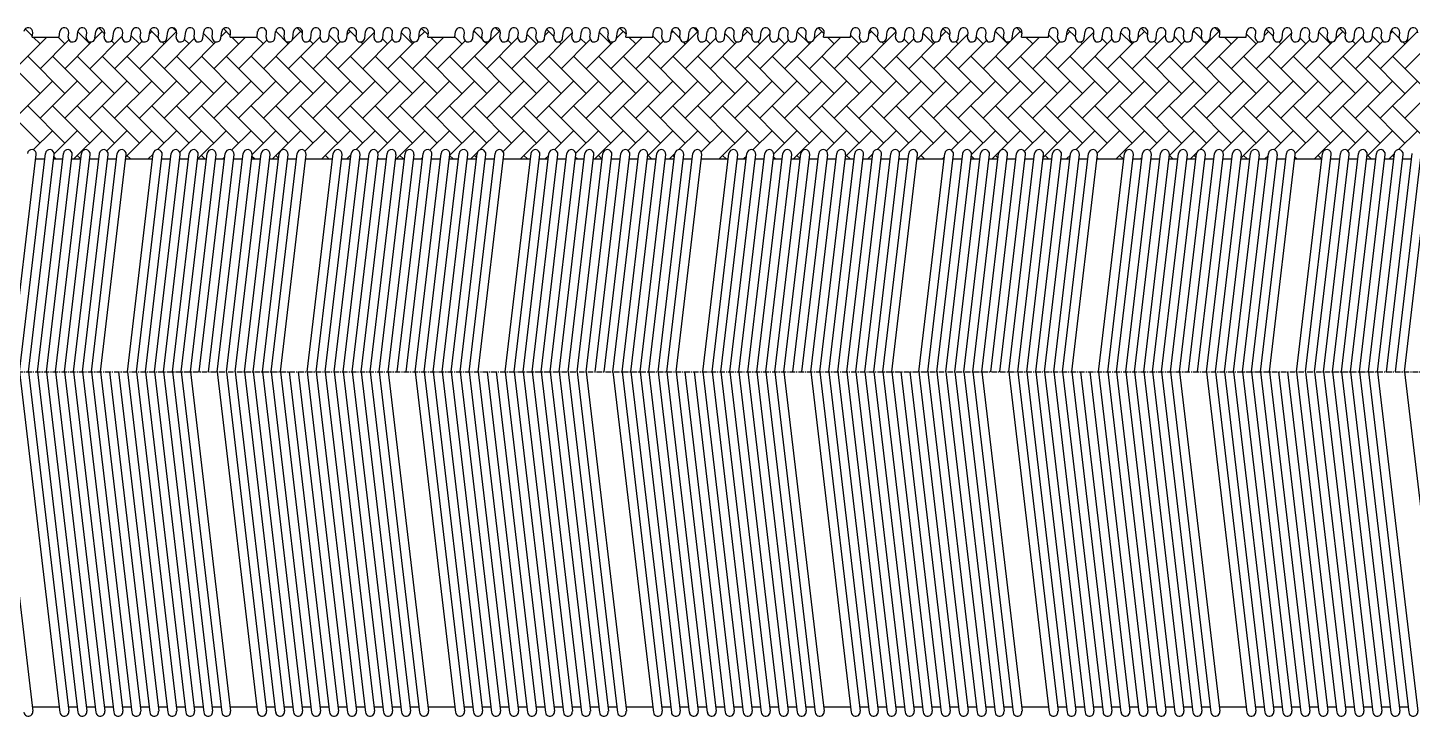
# Model space of a CAD drawing. Extents: x 3 to 1169, y 0 to 271.
# Drawn here: x 303.2 to 618.9, y 114 to 271 of the extents above; entities that cross this region are included whole.
import ezdxf

# ---------------------------------------------------------------- set-up
doc = ezdxf.new("R2010")
doc.units = 0
doc.linetypes.add('CENTER', pattern=[2, 1.25, -0.25, 0.25, -0.25])
doc.layers.get('0').update_dxf_attribs({"linetype": 'CONTINUOUS'})
doc.layers.add('CENTER', color=1, linetype='CENTER')

# ---------------------------------------------------------------- blocks, each defined once
blk = doc.blocks.new('*X8')
at = {"color": 0, "linetype": 'CONTINUOUS'}
for p, q in [((307.6, 268.86), (300.4, 261.65)), ((304.29, 269.07), (302.66, 270.71)), ((306.06, 267.31), (304.51, 268.86)), ((311.71, 267.31), (310.17, 268.86)), ((317.37, 267.31), (314.64, 270.04)), ((324.79, 269.08), (317.37, 261.65)), ((320.2, 270.14), (318.55, 268.49)), ((320.75, 269.58), (319.41, 270.93)), ((328.68, 267.31), (326.84, 269.16)), ((337.17, 270.14), (328.68, 261.65)), ((331.51, 270.14), (330.99, 269.62)), ((332.96, 268.69), (331.18, 270.48)), ((341.19, 268.5), (334.34, 261.65)), ((337.18, 270.13), (336.33, 270.98)), ((340, 267.31), (338.99, 268.32)), ((345.65, 267.31), (343.3, 269.67)), ((352.86, 268.86), (345.65, 261.65)), ((348.48, 270.14), (347.32, 268.97)), ((349.41, 269.21), (347.84, 270.78)), ((351.31, 267.31), (349.77, 268.86)), ((356.97, 267.31), (355.42, 268.86)), ((359.8, 270.14), (359.75, 270.09)), ((362.62, 267.31), (359.76, 270.17)), ((369.87, 268.9), (362.62, 261.65)), ((365.45, 270.14), (363.55, 268.23)), ((365.87, 269.72), (364.63, 270.97)), ((373.94, 267.31), (371.96, 269.29)), ((382.29, 270.01), (373.94, 261.65)), ((376.77, 270.14), (376.07, 269.45)), ((378.07, 268.84), (376.34, 270.57)), ((386.32, 268.38), (379.6, 261.65)), ((382.22, 270.34), (381.64, 270.92)), ((385.25, 267.31), (384.13, 268.43)), ((390.91, 267.31), (388.42, 269.81)), ((398.11, 268.86), (390.91, 261.65)), ((393.74, 270.14), (392.4, 268.8)), ((394.53, 269.35), (393.03, 270.84)), ((396.57, 267.31), (395.02, 268.86)), ((402.22, 267.31), (400.61, 268.92)), ((410.71, 270.14), (402.22, 261.65)), ((405.05, 270.14), (404.83, 269.92)), ((406.83, 268.36), (404.9, 270.3)), ((414.96, 268.74), (407.88, 261.65)), ((410.99, 269.86), (409.86, 270.99)), ((419.19, 267.31), (417.07, 269.43)), ((427.38, 269.85), (419.19, 261.65)), ((422.02, 270.14), (421.15, 269.27)), ((423.18, 268.98), (421.51, 270.66)), ((430.51, 267.31), (429.27, 268.55)), ((436.16, 267.31), (433.53, 269.94)), ((443.37, 268.86), (436.16, 261.65)), ((438.99, 270.14), (437.48, 268.62)), ((439.64, 269.49), (438.23, 270.9)), ((441.82, 267.31), (440.28, 268.86)), ((447.48, 267.31), (445.73, 269.06)), ((455.96, 270.14), (447.48, 261.65)), ((450.31, 270.14), (449.91, 269.74)), ((451.87, 268.57), (450.04, 270.41)), ((460.07, 268.59), (453.13, 261.65)), ((456.09, 270.01), (455.11, 270.99)), ((464.45, 267.31), (462.19, 269.57)), ((472.46, 269.67), (464.45, 261.65)), ((467.28, 270.14), (466.23, 269.09)), ((468.3, 269.12), (466.68, 270.73)), ((475.76, 267.31), (474.38, 268.69)), ((481.42, 267.31), (478.65, 270.08)), ((488.62, 268.86), (481.42, 261.65)), ((484.25, 270.14), (482.53, 268.43)), ((484.76, 269.63), (483.44, 270.94)), ((487.08, 267.31), (485.53, 268.86)), ((492.73, 267.31), (490.84, 269.2)), ((501.18, 270.11), (492.73, 261.65)), ((495.56, 270.14), (494.99, 269.57)), ((496.96, 268.74), (495.19, 270.51)), ((505.2, 268.46), (498.39, 261.65)), ((501.17, 270.19), (500.39, 270.97)), ((504.05, 267.31), (503.01, 268.35)), ((509.7, 267.31), (507.3, 269.71)), ((517.54, 269.49), (509.7, 261.65)), ((512.53, 270.14), (511.31, 268.92)), ((513.41, 269.26), (511.87, 270.8)), ((521.02, 267.31), (519.5, 268.83)), ((523.85, 270.14), (523.74, 270.04)), ((525.89, 268.09), (523.77, 270.21)), ((533.87, 268.86), (526.67, 261.65)), ((529.5, 270.14), (527.42, 268.05)), ((529.88, 269.77), (528.67, 270.97)), ((532.33, 267.31), (530.79, 268.86)), ((537.99, 267.31), (535.96, 269.34)), ((546.29, 269.96), (537.99, 261.65)), ((540.82, 270.14), (540.07, 269.39)), ((542.07, 268.88), (540.36, 270.6)), ((550.34, 268.35), (543.64, 261.65)), ((546.18, 270.43), (545.73, 270.89)), ((549.3, 267.31), (548.15, 268.47)), ((554.96, 267.31), (552.42, 269.85)), ((562.62, 269.32), (554.96, 261.65)), ((557.79, 270.14), (556.39, 268.74)), ((558.53, 269.39), (557.06, 270.86)), ((566.27, 267.31), (564.62, 268.97)), ((574.76, 270.14), (566.27, 261.65)), ((569.1, 270.14), (568.82, 269.86)), ((570.81, 268.43), (568.91, 270.33)), ((579.13, 268.86), (571.93, 261.65)), ((574.99, 269.91), (573.9, 270.99)), ((577.59, 267.31), (576.04, 268.86)), ((583.24, 267.31), (581.08, 269.48)), ((591.38, 269.79), (583.24, 261.65)), ((586.07, 270.14), (585.15, 269.21)), ((587.19, 269.02), (585.53, 270.68)), ((594.56, 267.31), (593.27, 268.6)), ((600.21, 267.31), (597.54, 269.99)), ((607.7, 269.14), (600.21, 261.65)), ((603.04, 270.14), (601.47, 268.57)), ((603.65, 269.53), (602.27, 270.91)), ((611.53, 267.31), (609.73, 269.11)), ((620.01, 270.14), (611.53, 261.65)), ((614.35, 270.14), (613.9, 269.69)), ((615.87, 268.63), (614.06, 270.44)), ((624.38, 268.86), (617.18, 261.65)), ((312.61, 268.21), (306.06, 261.65)), ((317.81, 267.76), (311.71, 261.65)), ((323.03, 267.31), (322.35, 267.99)), ((329.29, 267.91), (323.03, 261.65)), ((334.34, 267.31), (333.92, 267.73)), ((346.09, 267.74), (340, 261.65)), ((357.77, 268.12), (351.31, 261.65)), ((363.17, 267.86), (356.97, 261.65)), ((368.28, 267.31), (367.53, 268.07)), ((374.48, 267.85), (368.28, 261.65)), ((379.6, 267.31), (379.18, 267.73)), ((391.32, 267.73), (385.25, 261.65)), ((402.95, 268.03), (396.57, 261.65)), ((407.88, 267.31), (407.39, 267.8)), ((413.54, 267.31), (412.7, 268.15)), ((419.68, 267.8), (413.54, 261.65)), ((424.85, 267.31), (424.41, 267.75)), ((431.47, 268.28), (424.85, 261.65)), ((436.59, 267.73), (430.51, 261.65)), ((448.13, 267.96), (441.82, 261.65)), ((453.13, 267.31), (452.71, 267.74)), ((458.79, 267.31), (457.86, 268.25)), ((464.9, 267.76), (458.79, 261.65)), ((470.11, 267.31), (469.63, 267.79)), ((476.63, 268.18), (470.11, 261.65)), ((481.88, 267.78), (475.76, 261.65)), ((493.31, 267.89), (487.08, 261.65)), ((498.39, 267.31), (497.97, 267.73)), ((510.13, 267.74), (504.05, 261.65)), ((515.36, 267.31), (514.83, 267.84)), ((521.79, 268.09), (515.36, 261.65)), ((527.35, 267.99), (521.02, 261.65)), ((526.67, 267.31), (526.03, 267.96)), ((538.51, 267.84), (532.33, 261.65)), ((543.64, 267.31), (543.22, 267.74)), ((555.37, 267.73), (549.3, 261.65)), ((560.61, 267.31), (560.03, 267.9)), ((566.97, 268.01), (560.61, 261.65)), ((571.93, 267.31), (571.47, 267.77)), ((583.72, 267.79), (577.59, 261.65)), ((588.9, 267.31), (588.45, 267.76)), ((595.49, 268.24), (588.9, 261.65)), ((600.64, 267.74), (594.56, 261.65)), ((605.87, 267.31), (605.22, 267.96)), ((612.15, 267.94), (605.87, 261.65)), ((617.18, 267.31), (616.76, 267.73)), ((306.06, 256), (297.57, 264.48)), ((311.71, 256), (303.23, 264.48)), ((317.37, 256), (308.88, 264.48)), ((323.03, 256), (314.54, 264.48)), ((328.68, 256), (320.2, 264.48)), ((334.34, 256), (325.86, 264.48)), ((340, 256), (331.51, 264.48)), ((345.65, 256), (337.17, 264.48)), ((351.31, 256), (342.83, 264.48)), ((356.97, 256), (348.48, 264.48)), ((362.62, 256), (354.14, 264.48)), ((368.28, 256), (359.8, 264.48)), ((373.94, 256), (365.45, 264.48)), ((379.6, 256), (371.11, 264.48)), ((385.25, 256), (376.77, 264.48)), ((390.91, 256), (382.42, 264.48)), ((396.57, 256), (388.08, 264.48)), ((402.22, 256), (393.74, 264.48)), ((407.88, 256), (399.39, 264.48)), ((413.54, 256), (405.05, 264.48)), ((419.19, 256), (410.71, 264.48)), ((424.85, 256), (416.36, 264.48)), ((430.51, 256), (422.02, 264.48)), ((436.16, 256), (427.68, 264.48)), ((441.82, 256), (433.34, 264.48)), ((447.48, 256), (438.99, 264.48)), ((453.13, 256), (444.65, 264.48)), ((458.79, 256), (450.31, 264.48)), ((464.45, 256), (455.96, 264.48)), ((470.11, 256), (461.62, 264.48)), ((475.76, 256), (467.28, 264.48)), ((481.42, 256), (472.93, 264.48)), ((487.08, 256), (478.59, 264.48)), ((492.73, 256), (484.25, 264.48)), ((498.39, 256), (489.9, 264.48)), ((504.05, 256), (495.56, 264.48)), ((509.7, 256), (501.22, 264.48)), ((515.36, 256), (506.87, 264.48)), ((521.02, 256), (512.53, 264.48)), ((526.67, 256), (518.19, 264.48)), ((532.33, 256), (523.85, 264.48)), ((537.99, 256), (529.5, 264.48)), ((543.64, 256), (535.16, 264.48)), ((549.3, 256), (540.82, 264.48)), ((554.96, 256), (546.47, 264.48)), ((560.61, 256), (552.13, 264.48)), ((566.27, 256), (557.79, 264.48)), ((571.93, 256), (563.44, 264.48)), ((577.59, 256), (569.1, 264.48)), ((583.24, 256), (574.76, 264.48)), ((588.9, 256), (580.41, 264.48)), ((594.56, 256), (586.07, 264.48)), ((600.21, 256), (591.73, 264.48)), ((605.87, 256), (597.38, 264.48)), ((611.53, 256), (603.04, 264.48)), ((617.18, 256), (608.7, 264.48)), ((622.84, 256), (614.35, 264.48)), ((308.88, 258.83), (300.4, 250.34)), ((314.54, 258.83), (306.06, 250.34)), ((320.2, 258.83), (311.71, 250.34)), ((325.86, 258.83), (317.37, 250.34)), ((331.51, 258.83), (323.03, 250.34)), ((337.17, 258.83), (328.68, 250.34)), ((342.83, 258.83), (334.34, 250.34)), ((348.48, 258.83), (340, 250.34)), ((354.14, 258.83), (345.65, 250.34)), ((359.8, 258.83), (351.31, 250.34)), ((365.45, 258.83), (356.97, 250.34)), ((371.11, 258.83), (362.62, 250.34)), ((376.77, 258.83), (368.28, 250.34)), ((382.42, 258.83), (373.94, 250.34)), ((388.08, 258.83), (379.6, 250.34)), ((393.74, 258.83), (385.25, 250.34)), ((399.39, 258.83), (390.91, 250.34)), ((405.05, 258.83), (396.57, 250.34)), ((410.71, 258.83), (402.22, 250.34)), ((416.36, 258.83), (407.88, 250.34)), ((422.02, 258.83), (413.54, 250.34)), ((427.68, 258.83), (419.19, 250.34)), ((433.34, 258.83), (424.85, 250.34)), ((438.99, 258.83), (430.51, 250.34)), ((444.65, 258.83), (436.16, 250.34)), ((450.31, 258.83), (441.82, 250.34)), ((455.96, 258.83), (447.48, 250.34)), ((461.62, 258.83), (453.13, 250.34)), ((467.28, 258.83), (458.79, 250.34)), ((472.93, 258.83), (464.45, 250.34)), ((478.59, 258.83), (470.11, 250.34)), ((484.25, 258.83), (475.76, 250.34)), ((489.9, 258.83), (481.42, 250.34)), ((495.56, 258.83), (487.08, 250.34)), ((501.22, 258.83), (492.73, 250.34)), ((506.87, 258.83), (498.39, 250.34)), ((512.53, 258.83), (504.05, 250.34)), ((518.19, 258.83), (509.7, 250.34)), ((523.85, 258.83), (515.36, 250.34)), ((529.5, 258.83), (521.02, 250.34)), ((535.16, 258.83), (526.67, 250.34)), ((540.82, 258.83), (532.33, 250.34)), ((546.47, 258.83), (537.99, 250.34)), ((552.13, 258.83), (543.64, 250.34)), ((557.79, 258.83), (549.3, 250.34)), ((563.44, 258.83), (554.96, 250.34)), ((569.1, 258.83), (560.61, 250.34)), ((574.76, 258.83), (566.27, 250.34)), ((580.41, 258.83), (571.93, 250.34)), ((586.07, 258.83), (577.59, 250.34)), ((591.73, 258.83), (583.24, 250.34)), ((597.38, 258.83), (588.9, 250.34)), ((603.04, 258.83), (594.56, 250.34)), ((608.7, 258.83), (600.21, 250.34)), ((614.35, 258.83), (605.87, 250.34)), ((620.01, 258.83), (611.53, 250.34)), ((625.67, 258.83), (617.18, 250.34)), ((306.06, 244.68), (297.57, 253.17)), ((311.71, 244.68), (303.23, 253.17)), ((317.37, 244.68), (308.88, 253.17)), ((323.03, 244.68), (314.54, 253.17)), ((328.68, 244.68), (320.2, 253.17)), ((334.34, 244.68), (325.86, 253.17)), ((340, 244.68), (331.51, 253.17)), ((345.65, 244.68), (337.17, 253.17)), ((351.31, 244.68), (342.83, 253.17)), ((356.97, 244.68), (348.48, 253.17)), ((362.62, 244.68), (354.14, 253.17)), ((368.28, 244.68), (359.8, 253.17)), ((373.94, 244.68), (365.45, 253.17)), ((379.6, 244.68), (371.11, 253.17)), ((385.25, 244.68), (376.77, 253.17)), ((390.91, 244.68), (382.42, 253.17)), ((396.57, 244.68), (388.08, 253.17)), ((402.22, 244.68), (393.74, 253.17)), ((407.88, 244.68), (399.39, 253.17)), ((413.54, 244.68), (405.05, 253.17)), ((419.19, 244.68), (410.71, 253.17)), ((424.85, 244.68), (416.36, 253.17)), ((430.51, 244.68), (422.02, 253.17)), ((436.16, 244.68), (427.68, 253.17)), ((441.82, 244.68), (433.34, 253.17)), ((447.48, 244.68), (438.99, 253.17)), ((453.13, 244.68), (444.65, 253.17)), ((458.79, 244.68), (450.31, 253.17)), ((464.45, 244.68), (455.96, 253.17)), ((470.11, 244.68), (461.62, 253.17)), ((475.76, 244.68), (467.28, 253.17)), ((481.42, 244.68), (472.93, 253.17)), ((487.08, 244.68), (478.59, 253.17)), ((492.73, 244.68), (484.25, 253.17)), ((498.39, 244.68), (489.9, 253.17)), ((504.05, 244.68), (495.56, 253.17)), ((509.7, 244.68), (501.22, 253.17)), ((515.36, 244.68), (506.87, 253.17)), ((521.02, 244.68), (512.53, 253.17)), ((526.67, 244.68), (518.19, 253.17)), ((532.33, 244.68), (523.85, 253.17)), ((537.99, 244.68), (529.5, 253.17)), ((543.64, 244.68), (535.16, 253.17)), ((549.3, 244.68), (540.82, 253.17)), ((554.96, 244.68), (546.47, 253.17)), ((560.61, 244.68), (552.13, 253.17)), ((566.27, 244.68), (557.79, 253.17)), ((571.93, 244.68), (563.44, 253.17)), ((577.59, 244.68), (569.1, 253.17)), ((583.24, 244.68), (574.76, 253.17)), ((588.9, 244.68), (580.41, 253.17)), ((594.56, 244.68), (586.07, 253.17)), ((600.21, 244.68), (591.73, 253.17)), ((605.87, 244.68), (597.38, 253.17)), ((611.53, 244.68), (603.04, 253.17)), ((617.18, 244.68), (608.7, 253.17)), ((622.84, 244.68), (614.35, 253.17)), ((308.88, 247.51), (304.51, 243.14)), ((314.54, 247.51), (309.29, 242.26)), ((320.2, 247.51), (313.74, 241.06)), ((325.86, 247.51), (321.27, 242.92)), ((331.51, 247.51), (325.64, 241.64)), ((337.17, 247.51), (332.85, 243.19)), ((342.83, 247.51), (337.91, 242.59)), ((348.48, 247.51), (342.03, 241.06)), ((354.14, 247.51), (349.72, 243.09)), ((359.8, 247.51), (354.4, 242.11)), ((365.45, 247.51), (359, 241.06)), ((371.11, 247.51), (366.44, 242.85)), ((376.77, 247.51), (370.31, 241.06)), ((382.42, 247.51), (378.1, 243.19)), ((388.08, 247.51), (383.05, 242.48)), ((393.74, 247.51), (387.28, 241.06)), ((399.39, 247.51), (394.92, 243.04)), ((405.05, 247.51), (399.48, 241.94)), ((410.71, 247.51), (406.33, 243.14)), ((416.36, 247.51), (411.61, 242.76)), ((422.02, 247.51), (415.57, 241.06)), ((427.68, 247.51), (423.33, 243.16)), ((433.34, 247.51), (428.18, 242.36)), ((438.99, 247.51), (432.54, 241.06)), ((444.65, 247.51), (440.11, 242.97)), ((450.31, 247.51), (444.56, 241.76)), ((455.96, 247.51), (451.64, 243.19)), ((461.62, 247.51), (456.77, 242.66)), ((467.28, 247.51), (460.82, 241.06)), ((472.93, 247.51), (468.55, 243.12)), ((478.59, 247.51), (473.3, 242.22)), ((484.25, 247.51), (477.79, 241.06)), ((489.9, 247.51), (485.29, 242.9)), ((495.56, 247.51), (489.64, 241.59)), ((501.22, 247.51), (496.9, 243.19)), ((506.87, 247.51), (501.92, 242.56)), ((512.53, 247.51), (506.07, 241.06)), ((518.19, 247.51), (513.75, 243.08)), ((523.85, 247.51), (518.39, 242.06)), ((529.5, 247.51), (525.03, 243.04)), ((535.16, 247.51), (530.47, 242.82)), ((540.82, 247.51), (534.72, 241.41)), ((546.47, 247.51), (542.14, 243.18)), ((552.13, 247.51), (547.06, 242.44)), ((557.79, 247.51), (551.33, 241.06)), ((563.44, 247.51), (558.95, 243.02)), ((569.1, 247.51), (563.47, 241.88)), ((574.76, 247.51), (570.4, 243.16)), ((580.41, 247.51), (575.63, 242.73)), ((586.07, 247.51), (579.79, 241.24)), ((591.73, 247.51), (587.37, 243.15)), ((597.38, 247.51), (592.19, 242.32)), ((603.04, 247.51), (596.58, 241.06)), ((608.7, 247.51), (604.14, 242.95)), ((614.35, 247.51), (608.55, 241.71)), ((620.01, 247.51), (615.69, 243.19)), ((309.68, 241.06), (309.23, 241.51)), ((315.31, 241.08), (314.54, 241.86)), ((319.41, 241.07), (319.4, 241.06)), ((326.65, 241.06), (325.86, 241.86)), ((331.84, 242.19), (330.71, 241.06)), ((331.77, 241.59), (331.51, 241.86)), ((337.97, 241.06), (337.88, 241.14)), ((343.63, 241.06), (342.83, 241.86)), ((348.17, 241.54), (347.68, 241.06)), ((354.94, 241.06), (354.34, 241.65)), ((360.43, 241.22), (359.8, 241.86)), ((371.91, 241.06), (371.11, 241.86)), ((376.92, 242.01), (375.97, 241.06)), ((376.89, 241.73), (376.77, 241.86)), ((383.22, 241.06), (383, 241.28)), ((388.88, 241.06), (388.08, 241.86)), ((393.25, 241.36), (392.94, 241.06)), ((400.19, 241.06), (399.46, 241.79)), ((405.71, 242.51), (404.25, 241.06)), ((405.55, 241.36), (405.05, 241.86)), ((417.16, 241.06), (416.36, 241.86)), ((422, 241.84), (421.22, 241.06)), ((428.48, 241.06), (428.12, 241.42)), ((434.14, 241.06), (433.34, 241.86)), ((438.32, 241.19), (438.19, 241.06)), ((445.45, 241.06), (444.65, 241.86)), ((450.76, 242.31), (449.51, 241.06)), ((450.66, 241.5), (450.31, 241.86)), ((462.42, 241.06), (461.62, 241.86)), ((467.08, 241.66), (466.48, 241.06)), ((473.73, 241.06), (473.23, 241.56)), ((479.32, 241.13), (478.59, 241.86)), ((490.7, 241.06), (489.9, 241.86)), ((495.84, 242.13), (494.76, 241.06)), ((495.78, 241.64), (495.56, 241.86)), ((502.02, 241.06), (501.89, 241.18)), ((507.67, 241.06), (506.87, 241.86)), ((512.16, 241.48), (511.73, 241.06)), ((518.99, 241.06), (518.35, 241.69)), ((524.71, 242.72), (523.05, 241.06)), ((524.43, 241.27), (523.85, 241.86)), ((535.96, 241.06), (535.16, 241.86)), ((540.92, 241.96), (540.02, 241.06)), ((540.89, 241.78), (540.82, 241.86)), ((547.27, 241.06), (547, 241.32)), ((552.93, 241.06), (552.13, 241.86)), ((557.24, 241.31), (556.99, 241.06)), ((564.24, 241.06), (563.47, 241.83)), ((569.68, 242.44), (568.3, 241.06)), ((569.55, 241.41), (569.1, 241.86)), ((581.21, 241.06), (580.41, 241.86)), ((585.99, 241.78), (585.27, 241.06)), ((592.53, 241.06), (592.12, 241.46)), ((598.18, 241.06), (597.38, 241.86)), ((602.32, 241.13), (602.24, 241.06)), ((609.5, 241.06), (608.7, 241.86)), ((614.75, 242.25), (613.56, 241.06)), ((614.67, 241.54), (614.35, 241.86))]:
    blk.add_line(p, q, dxfattribs=at)

msp = doc.modelspace()

# ---------------------------------------------------------------- linework, layer by layer
at = {"color": 7, "linetype": 'CONTINUOUS'}
for p, q in [((304.27, 268.86), (304.39, 269.85)), ((304.27, 268.86), (310.4, 268.86)), ((310.4, 268.86), (310.55, 270.09)), ((312.47, 268.86), (312.59, 269.85)), ((314.47, 268.62), (314.65, 270.09)), ((316.57, 268.86), (316.69, 269.85)), ((318.57, 268.62), (318.75, 270.09)), ((320.67, 268.86), (320.79, 269.85)), ((322.67, 268.62), (322.85, 270.09)), ((324.77, 268.86), (324.89, 269.85)), ((326.77, 268.62), (326.95, 270.09)), ((328.87, 268.86), (328.99, 269.85)), ((330.87, 268.62), (331.05, 270.09)), ((332.97, 268.86), (333.09, 269.85)), ((334.97, 268.62), (335.15, 270.09)), ((337.07, 268.86), (337.19, 269.85)), ((339.07, 268.62), (339.25, 270.09)), ((341.17, 268.86), (341.29, 269.85)), ((343.17, 268.62), (343.35, 270.09)), ((345.27, 268.86), (345.39, 269.85)), ((347.27, 268.62), (347.45, 270.09)), ((349.37, 268.86), (349.49, 269.85)), ((349.37, 268.86), (355.5, 268.86)), ((355.5, 268.86), (355.65, 270.09)), ((357.57, 268.86), (357.69, 269.85)), ((359.57, 268.62), (359.75, 270.09)), ((361.67, 268.86), (361.79, 269.85)), ((363.67, 268.62), (363.85, 270.09)), ((365.77, 268.86), (365.89, 269.85)), ((367.77, 268.62), (367.95, 270.09)), ((369.87, 268.86), (369.99, 269.85)), ((371.87, 268.62), (372.05, 270.09)), ((373.97, 268.86), (374.09, 269.85)), ((375.97, 268.62), (376.15, 270.09)), ((378.07, 268.86), (378.19, 269.85)), ((380.07, 268.62), (380.25, 270.09)), ((382.17, 268.86), (382.29, 269.85)), ((384.17, 268.62), (384.35, 270.09)), ((386.27, 268.86), (386.39, 269.85)), ((388.27, 268.62), (388.45, 270.09)), ((390.37, 268.86), (390.49, 269.85)), ((392.37, 268.62), (392.55, 270.09)), ((394.47, 268.86), (394.59, 269.85)), ((394.47, 268.86), (400.6, 268.86)), ((400.6, 268.86), (400.75, 270.09)), ((402.67, 268.86), (402.79, 269.85)), ((404.67, 268.62), (404.85, 270.09)), ((406.77, 268.86), (406.89, 269.85)), ((408.77, 268.62), (408.95, 270.09)), ((410.87, 268.86), (410.99, 269.85)), ((412.87, 268.62), (413.05, 270.09)), ((414.97, 268.86), (415.09, 269.85)), ((416.97, 268.62), (417.15, 270.09)), ((419.07, 268.86), (419.19, 269.85)), ((421.07, 268.62), (421.25, 270.09)), ((423.17, 268.86), (423.29, 269.85)), ((425.17, 268.62), (425.35, 270.09)), ((427.27, 268.86), (427.39, 269.85)), ((429.27, 268.62), (429.45, 270.09)), ((431.37, 268.86), (431.49, 269.85)), ((433.37, 268.62), (433.55, 270.09)), ((435.47, 268.86), (435.59, 269.85)), ((437.47, 268.62), (437.65, 270.09)), ((439.57, 268.86), (439.69, 269.85)), ((439.57, 268.86), (445.7, 268.86)), ((445.7, 268.86), (445.85, 270.09)), ((447.77, 268.86), (447.89, 269.85)), ((449.77, 268.62), (449.95, 270.09)), ((451.87, 268.86), (451.99, 269.85)), ((453.87, 268.62), (454.05, 270.09)), ((455.97, 268.86), (456.09, 269.85)), ((457.97, 268.62), (458.15, 270.09)), ((460.07, 268.86), (460.19, 269.85)), ((462.07, 268.62), (462.25, 270.09)), ((464.17, 268.86), (464.29, 269.85)), ((466.17, 268.62), (466.35, 270.09)), ((468.27, 268.86), (468.39, 269.85)), ((470.27, 268.62), (470.45, 270.09)), ((472.37, 268.86), (472.49, 269.85)), ((474.37, 268.62), (474.55, 270.09)), ((476.47, 268.86), (476.59, 269.85)), ((478.47, 268.62), (478.65, 270.09)), ((480.57, 268.86), (480.69, 269.85)), ((482.57, 268.62), (482.75, 270.09)), ((484.67, 268.86), (484.79, 269.85)), ((484.67, 268.86), (490.8, 268.86)), ((490.8, 268.86), (490.95, 270.09)), ((492.87, 268.86), (492.99, 269.85)), ((494.87, 268.62), (495.05, 270.09)), ((496.97, 268.86), (497.09, 269.85)), ((498.97, 268.62), (499.15, 270.09)), ((501.07, 268.86), (501.19, 269.85)), ((503.07, 268.62), (503.25, 270.09)), ((505.17, 268.86), (505.29, 269.85)), ((507.17, 268.62), (507.35, 270.09)), ((509.27, 268.86), (509.39, 269.85)), ((511.27, 268.62), (511.45, 270.09)), ((513.37, 268.86), (513.49, 269.85)), ((515.37, 268.62), (515.55, 270.09)), ((517.47, 268.86), (517.59, 269.85)), ((519.47, 268.62), (519.65, 270.09)), ((521.57, 268.86), (521.69, 269.85)), ((523.57, 268.62), (523.75, 270.09)), ((525.67, 268.86), (525.79, 269.85)), ((527.67, 268.62), (527.85, 270.09)), ((529.77, 268.86), (529.89, 269.85)), ((529.77, 268.86), (535.9, 268.86)), ((535.9, 268.86), (536.05, 270.09)), ((537.97, 268.86), (538.09, 269.85)), ((539.97, 268.62), (540.15, 270.09)), ((542.07, 268.86), (542.19, 269.85)), ((544.07, 268.62), (544.25, 270.09)), ((546.17, 268.86), (546.29, 269.85)), ((548.17, 268.62), (548.35, 270.09)), ((550.27, 268.86), (550.39, 269.85)), ((552.27, 268.62), (552.45, 270.09)), ((554.37, 268.86), (554.49, 269.85)), ((556.37, 268.62), (556.55, 270.09)), ((558.47, 268.86), (558.59, 269.85)), ((560.47, 268.62), (560.65, 270.09)), ((562.57, 268.86), (562.69, 269.85)), ((564.57, 268.62), (564.75, 270.09)), ((566.67, 268.86), (566.79, 269.85)), ((568.67, 268.62), (568.85, 270.09)), ((570.77, 268.86), (570.89, 269.85)), ((572.77, 268.62), (572.95, 270.09)), ((574.87, 268.86), (574.99, 269.85)), ((574.87, 268.86), (581, 268.86)), ((581, 268.86), (581.15, 270.09)), ((583.07, 268.86), (583.19, 269.85)), ((585.07, 268.62), (585.25, 270.09)), ((587.17, 268.86), (587.29, 269.85)), ((589.17, 268.62), (589.35, 270.09)), ((591.27, 268.86), (591.39, 269.85)), ((593.27, 268.62), (593.45, 270.09)), ((595.37, 268.86), (595.49, 269.85)), ((597.37, 268.62), (597.55, 270.09)), ((599.47, 268.86), (599.59, 269.85)), ((601.47, 268.62), (601.65, 270.09)), ((603.57, 268.86), (603.69, 269.85)), ((605.57, 268.62), (605.75, 270.09)), ((607.67, 268.86), (607.79, 269.85)), ((609.67, 268.62), (609.85, 270.09)), ((611.77, 268.86), (611.89, 269.85)), ((613.77, 268.62), (613.95, 270.09)), ((615.87, 268.86), (615.99, 269.85)), ((617.87, 268.62), (618.05, 270.09)), ((299.32, 192.49), (305.19, 242.05)), ((301.35, 192.49), (307.26, 242.29)), ((303.42, 192.49), (309.29, 242.05)), ((305.07, 241.06), (307.11, 241.06)), ((305.45, 192.49), (311.36, 242.29)), ((307.52, 192.49), (313.39, 242.05)), ((309.17, 241.06), (311.21, 241.06)), ((309.55, 192.49), (315.46, 242.29)), ((311.62, 192.49), (317.49, 242.05)), ((313.27, 241.06), (315.31, 241.06)), ((313.65, 192.49), (319.56, 242.29)), ((315.72, 192.49), (321.59, 242.05)), ((317.37, 241.06), (319.41, 241.06)), ((317.75, 192.49), (323.66, 242.29)), ((319.82, 192.49), (325.69, 242.05)), ((321.47, 241.06), (323.51, 241.06)), ((325.57, 241.06), (331.71, 241.06)), ((325.95, 192.49), (331.86, 242.29)), ((328.02, 192.49), (333.89, 242.05)), ((330.05, 192.49), (335.96, 242.29)), ((332.12, 192.49), (337.99, 242.05)), ((333.77, 241.06), (335.81, 241.06)), ((334.15, 192.49), (340.06, 242.29)), ((336.22, 192.49), (342.09, 242.05)), ((337.87, 241.06), (339.91, 241.06)), ((338.25, 192.49), (344.16, 242.29)), ((340.32, 192.49), (346.19, 242.05)), ((341.97, 241.06), (344.01, 241.06)), ((342.35, 192.49), (348.26, 242.29)), ((344.42, 192.49), (350.29, 242.05)), ((346.07, 241.06), (348.11, 241.06)), ((346.45, 192.49), (352.36, 242.29)), ((348.52, 192.49), (354.39, 242.05)), ((350.17, 241.06), (352.21, 241.06)), ((350.55, 192.49), (356.46, 242.29)), ((352.62, 192.49), (358.49, 242.05)), ((354.27, 241.06), (356.31, 241.06)), ((354.65, 192.49), (360.56, 242.29)), ((356.72, 192.49), (362.59, 242.05)), ((358.37, 241.06), (360.41, 241.06)), ((358.75, 192.49), (364.66, 242.29)), ((360.82, 192.49), (366.69, 242.05)), ((362.47, 241.06), (364.51, 241.06)), ((366.57, 241.06), (372.71, 241.06)), ((366.95, 192.49), (372.86, 242.29)), ((369.02, 192.49), (374.89, 242.05)), ((371.05, 192.49), (376.96, 242.29)), ((373.12, 192.49), (378.99, 242.05)), ((374.77, 241.06), (376.81, 241.06)), ((375.15, 192.49), (381.06, 242.29)), ((377.22, 192.49), (383.09, 242.05)), ((378.87, 241.06), (380.91, 241.06)), ((379.25, 192.49), (385.16, 242.29)), ((381.32, 192.49), (387.19, 242.05)), ((382.97, 241.06), (385.01, 241.06)), ((383.35, 192.49), (389.26, 242.29)), ((385.42, 192.49), (391.29, 242.05)), ((387.07, 241.06), (389.11, 241.06)), ((387.45, 192.49), (393.36, 242.29)), ((389.52, 192.49), (395.39, 242.05)), ((391.17, 241.06), (393.21, 241.06)), ((391.55, 192.49), (397.46, 242.29)), ((393.62, 192.49), (399.49, 242.05)), ((395.27, 241.06), (397.31, 241.06)), ((395.65, 192.49), (401.56, 242.29)), ((397.72, 192.49), (403.59, 242.05)), ((399.37, 241.06), (401.41, 241.06)), ((399.75, 192.49), (405.66, 242.29)), ((401.82, 192.49), (407.69, 242.05)), ((403.47, 241.06), (405.51, 241.06)), ((403.85, 192.49), (409.76, 242.29)), ((405.92, 192.49), (411.79, 242.05)), ((407.57, 241.06), (409.61, 241.06)), ((411.67, 241.06), (417.81, 241.06)), ((412.05, 192.49), (417.96, 242.29)), ((414.12, 192.49), (419.99, 242.05)), ((416.15, 192.49), (422.06, 242.29)), ((418.22, 192.49), (424.09, 242.05)), ((419.87, 241.06), (421.91, 241.06)), ((420.25, 192.49), (426.16, 242.29)), ((422.32, 192.49), (428.19, 242.05)), ((423.97, 241.06), (426.01, 241.06)), ((424.35, 192.49), (430.26, 242.29)), ((426.42, 192.49), (432.29, 242.05)), ((428.07, 241.06), (430.11, 241.06)), ((428.45, 192.49), (434.36, 242.29)), ((430.52, 192.49), (436.39, 242.05)), ((432.17, 241.06), (434.21, 241.06)), ((432.55, 192.49), (438.46, 242.29)), ((434.62, 192.49), (440.49, 242.05)), ((436.27, 241.06), (438.31, 241.06)), ((436.65, 192.49), (442.56, 242.29)), ((438.72, 192.49), (444.59, 242.05)), ((440.37, 241.06), (442.41, 241.06)), ((440.75, 192.49), (446.66, 242.29)), ((442.82, 192.49), (448.69, 242.05)), ((444.47, 241.06), (446.51, 241.06)), ((444.85, 192.49), (450.76, 242.29)), ((446.92, 192.49), (452.79, 242.05)), ((448.57, 241.06), (450.61, 241.06)), ((448.95, 192.49), (454.86, 242.29)), ((451.02, 192.49), (456.89, 242.05)), ((452.67, 241.06), (454.71, 241.06)), ((456.77, 241.06), (462.91, 241.06)), ((457.15, 192.49), (463.06, 242.29)), ((459.22, 192.49), (465.09, 242.05)), ((461.25, 192.49), (467.16, 242.29)), ((463.32, 192.49), (469.19, 242.05)), ((464.97, 241.06), (467.01, 241.06)), ((465.35, 192.49), (471.26, 242.29)), ((467.42, 192.49), (473.29, 242.05)), ((469.07, 241.06), (471.11, 241.06)), ((469.45, 192.49), (475.36, 242.29)), ((471.52, 192.49), (477.39, 242.05)), ((473.17, 241.06), (475.21, 241.06)), ((473.55, 192.49), (479.46, 242.29)), ((475.62, 192.49), (481.49, 242.05)), ((477.27, 241.06), (479.31, 241.06)), ((477.65, 192.49), (483.56, 242.29)), ((479.72, 192.49), (485.59, 242.05)), ((481.37, 241.06), (483.41, 241.06)), ((481.75, 192.49), (487.66, 242.29)), ((483.82, 192.49), (489.69, 242.05)), ((485.47, 241.06), (487.51, 241.06)), ((485.85, 192.49), (491.76, 242.29)), ((487.92, 192.49), (493.79, 242.05)), ((489.57, 241.06), (491.61, 241.06)), ((489.95, 192.49), (495.86, 242.29)), ((492.02, 192.49), (497.89, 242.05)), ((493.67, 241.06), (495.71, 241.06)), ((494.05, 192.49), (499.96, 242.29)), ((496.12, 192.49), (501.99, 242.05)), ((497.77, 241.06), (499.81, 241.06)), ((498.15, 192.49), (504.06, 242.29)), ((500.22, 192.49), (506.09, 242.05)), ((501.87, 241.06), (503.91, 241.06)), ((505.97, 241.06), (512.11, 241.06)), ((506.35, 192.49), (512.26, 242.29)), ((508.42, 192.49), (514.29, 242.05)), ((510.45, 192.49), (516.36, 242.29)), ((512.52, 192.49), (518.39, 242.05)), ((514.17, 241.06), (516.21, 241.06)), ((514.55, 192.49), (520.46, 242.29)), ((516.62, 192.49), (522.49, 242.05)), ((518.27, 241.06), (520.31, 241.06)), ((518.65, 192.49), (524.56, 242.29)), ((520.72, 192.49), (526.59, 242.05)), ((522.37, 241.06), (524.41, 241.06)), ((522.75, 192.49), (528.66, 242.29)), ((524.82, 192.49), (530.69, 242.05)), ((526.47, 241.06), (528.51, 241.06)), ((526.85, 192.49), (532.76, 242.29)), ((528.92, 192.49), (534.79, 242.05)), ((530.57, 241.06), (532.61, 241.06)), ((530.95, 192.49), (536.86, 242.29)), ((533.02, 192.49), (538.89, 242.05)), ((534.67, 241.06), (536.71, 241.06)), ((535.05, 192.49), (540.96, 242.29)), ((537.12, 192.49), (542.99, 242.05)), ((538.77, 241.06), (540.81, 241.06)), ((539.15, 192.49), (545.06, 242.29)), ((541.22, 192.49), (547.09, 242.05)), ((542.87, 241.06), (544.91, 241.06)), ((546.97, 241.06), (553.11, 241.06)), ((547.35, 192.49), (553.26, 242.29)), ((549.42, 192.49), (555.29, 242.05)), ((551.45, 192.49), (557.36, 242.29)), ((553.52, 192.49), (559.39, 242.05)), ((555.17, 241.06), (557.21, 241.06)), ((555.55, 192.49), (561.46, 242.29)), ((557.62, 192.49), (563.49, 242.05)), ((559.27, 241.06), (561.31, 241.06)), ((559.65, 192.49), (565.56, 242.29)), ((561.72, 192.49), (567.59, 242.05)), ((563.37, 241.06), (565.41, 241.06)), ((563.75, 192.49), (569.66, 242.29)), ((565.82, 192.49), (571.69, 242.05)), ((567.47, 241.06), (569.51, 241.06)), ((567.85, 192.49), (573.76, 242.29)), ((569.92, 192.49), (575.79, 242.05)), ((571.57, 241.06), (573.61, 241.06)), ((571.95, 192.49), (577.86, 242.29)), ((574.02, 192.49), (579.89, 242.05)), ((575.67, 241.06), (577.71, 241.06)), ((576.05, 192.49), (581.96, 242.29)), ((578.12, 192.49), (583.99, 242.05)), ((579.77, 241.06), (581.81, 241.06)), ((580.15, 192.49), (586.06, 242.29)), ((582.22, 192.49), (588.09, 242.05)), ((583.87, 241.06), (585.91, 241.06)), ((584.25, 192.49), (590.16, 242.29)), ((586.32, 192.49), (592.19, 242.05)), ((587.97, 241.06), (590.01, 241.06)), ((592.07, 241.06), (598.21, 241.06)), ((592.45, 192.49), (598.36, 242.29)), ((594.52, 192.49), (600.39, 242.05)), ((596.55, 192.49), (602.46, 242.29)), ((598.62, 192.49), (604.49, 242.05)), ((600.27, 241.06), (602.31, 241.06)), ((600.65, 192.49), (606.56, 242.29)), ((602.72, 192.49), (608.59, 242.05)), ((604.37, 241.06), (606.41, 241.06)), ((604.75, 192.49), (610.66, 242.29)), ((606.82, 192.49), (612.69, 242.05)), ((608.47, 241.06), (610.51, 241.06)), ((608.85, 192.49), (614.76, 242.29)), ((610.92, 192.49), (616.79, 242.05)), ((612.57, 241.06), (614.61, 241.06)), ((612.95, 192.49), (618.86, 242.29)), ((615.02, 192.49), (620.89, 242.05)), ((616.67, 241.06), (618.71, 241.06)), ((617.05, 192.49), (622.96, 242.29)), ((295.22, 192.49), (304.39, 115.13)), ((301.35, 192.49), (310.55, 114.88)), ((303.42, 192.49), (312.59, 115.13)), ((305.45, 192.49), (314.65, 114.88)), ((307.52, 192.49), (316.69, 115.13)), ((309.55, 192.49), (318.75, 114.88)), ((311.62, 192.49), (320.79, 115.13)), ((313.65, 192.49), (322.85, 114.88)), ((315.72, 192.49), (324.89, 115.13)), ((317.75, 192.49), (326.95, 114.88)), ((319.82, 192.49), (328.99, 115.13)), ((321.85, 192.49), (331.05, 114.88)), ((323.92, 192.49), (333.09, 115.13)), ((325.95, 192.49), (335.15, 114.88)), ((328.02, 192.49), (337.19, 115.13)), ((330.05, 192.49), (339.25, 114.88)), ((332.12, 192.49), (341.29, 115.13)), ((334.15, 192.49), (343.35, 114.88)), ((336.22, 192.49), (345.39, 115.13)), ((338.25, 192.49), (347.45, 114.88)), ((340.32, 192.49), (349.49, 115.13)), ((346.45, 192.49), (355.65, 114.88)), ((348.52, 192.49), (357.69, 115.13)), ((350.55, 192.49), (359.75, 114.88)), ((352.62, 192.49), (361.79, 115.13)), ((354.65, 192.49), (363.85, 114.88)), ((356.72, 192.49), (365.89, 115.13)), ((358.75, 192.49), (367.95, 114.88)), ((360.82, 192.49), (369.99, 115.13)), ((362.85, 192.49), (372.05, 114.88)), ((364.92, 192.49), (374.09, 115.13)), ((366.95, 192.49), (376.15, 114.88)), ((369.02, 192.49), (378.19, 115.13)), ((371.05, 192.49), (380.25, 114.88)), ((373.12, 192.49), (382.29, 115.13)), ((375.15, 192.49), (384.35, 114.88)), ((377.22, 192.49), (386.39, 115.13)), ((379.25, 192.49), (388.45, 114.88)), ((381.32, 192.49), (390.49, 115.13)), ((383.35, 192.49), (392.55, 114.88)), ((385.42, 192.49), (394.59, 115.13)), ((391.55, 192.49), (400.75, 114.88)), ((393.62, 192.49), (402.79, 115.13)), ((395.65, 192.49), (404.85, 114.88)), ((397.72, 192.49), (406.89, 115.13)), ((399.75, 192.49), (408.95, 114.88)), ((401.82, 192.49), (410.99, 115.13)), ((403.85, 192.49), (413.05, 114.88)), ((405.92, 192.49), (415.09, 115.13)), ((407.95, 192.49), (417.15, 114.88)), ((410.02, 192.49), (419.19, 115.13)), ((412.05, 192.49), (421.25, 114.88)), ((414.12, 192.49), (423.29, 115.13)), ((416.15, 192.49), (425.35, 114.88)), ((418.22, 192.49), (427.39, 115.13)), ((420.25, 192.49), (429.45, 114.88)), ((422.32, 192.49), (431.49, 115.13)), ((424.35, 192.49), (433.55, 114.88)), ((426.42, 192.49), (435.59, 115.13)), ((428.45, 192.49), (437.65, 114.88)), ((430.52, 192.49), (439.69, 115.13)), ((436.65, 192.49), (445.85, 114.88)), ((438.72, 192.49), (447.89, 115.13)), ((440.75, 192.49), (449.95, 114.88)), ((442.82, 192.49), (451.99, 115.13)), ((444.85, 192.49), (454.05, 114.88)), ((446.92, 192.49), (456.09, 115.13)), ((448.95, 192.49), (458.15, 114.88)), ((451.02, 192.49), (460.19, 115.13)), ((453.05, 192.49), (462.25, 114.88)), ((455.12, 192.49), (464.29, 115.13)), ((457.15, 192.49), (466.35, 114.88)), ((459.22, 192.49), (468.39, 115.13)), ((461.25, 192.49), (470.45, 114.88)), ((463.32, 192.49), (472.49, 115.13)), ((465.35, 192.49), (474.55, 114.88)), ((467.42, 192.49), (476.59, 115.13)), ((469.45, 192.49), (478.65, 114.88)), ((471.52, 192.49), (480.69, 115.13)), ((473.55, 192.49), (482.75, 114.88)), ((475.62, 192.49), (484.79, 115.13)), ((481.75, 192.49), (490.95, 114.88)), ((483.82, 192.49), (492.99, 115.13)), ((485.85, 192.49), (495.05, 114.88)), ((487.92, 192.49), (497.09, 115.13)), ((489.95, 192.49), (499.15, 114.88)), ((492.02, 192.49), (501.19, 115.13)), ((494.05, 192.49), (503.25, 114.88)), ((496.12, 192.49), (505.29, 115.13)), ((498.15, 192.49), (507.35, 114.88)), ((500.22, 192.49), (509.39, 115.13)), ((502.25, 192.49), (511.45, 114.88)), ((504.32, 192.49), (513.49, 115.13)), ((506.35, 192.49), (515.55, 114.88)), ((508.42, 192.49), (517.59, 115.13)), ((510.45, 192.49), (519.65, 114.88)), ((512.52, 192.49), (521.69, 115.13)), ((514.55, 192.49), (523.75, 114.88)), ((516.62, 192.49), (525.79, 115.13)), ((518.65, 192.49), (527.85, 114.88)), ((520.72, 192.49), (529.89, 115.13)), ((526.85, 192.49), (536.05, 114.88)), ((528.92, 192.49), (538.09, 115.13)), ((530.95, 192.49), (540.15, 114.88)), ((533.02, 192.49), (542.19, 115.13)), ((535.05, 192.49), (544.25, 114.88)), ((537.12, 192.49), (546.29, 115.13)), ((539.15, 192.49), (548.35, 114.88)), ((541.22, 192.49), (550.39, 115.13)), ((543.25, 192.49), (552.45, 114.88)), ((545.32, 192.49), (554.49, 115.13)), ((547.35, 192.49), (556.55, 114.88)), ((549.42, 192.49), (558.59, 115.13)), ((551.45, 192.49), (560.65, 114.88)), ((553.52, 192.49), (562.69, 115.13)), ((555.55, 192.49), (564.75, 114.88)), ((557.62, 192.49), (566.79, 115.13)), ((559.65, 192.49), (568.85, 114.88)), ((561.72, 192.49), (570.89, 115.13)), ((563.75, 192.49), (572.95, 114.88)), ((565.82, 192.49), (574.99, 115.13)), ((571.95, 192.49), (581.15, 114.88)), ((574.02, 192.49), (583.19, 115.13)), ((576.05, 192.49), (585.25, 114.88)), ((578.12, 192.49), (587.29, 115.13)), ((580.15, 192.49), (589.35, 114.88)), ((582.22, 192.49), (591.39, 115.13)), ((584.25, 192.49), (593.45, 114.88)), ((586.32, 192.49), (595.49, 115.13)), ((588.35, 192.49), (597.55, 114.88)), ((590.42, 192.49), (599.59, 115.13)), ((592.45, 192.49), (601.65, 114.88)), ((594.52, 192.49), (603.69, 115.13)), ((596.55, 192.49), (605.75, 114.88)), ((598.62, 192.49), (607.79, 115.13)), ((600.65, 192.49), (609.85, 114.88)), ((602.72, 192.49), (611.89, 115.13)), ((604.75, 192.49), (613.95, 114.88)), ((606.82, 192.49), (615.99, 115.13)), ((608.85, 192.49), (618.05, 114.88)), ((610.92, 192.49), (620.09, 115.13)), ((617.05, 192.49), (626.25, 114.88)), ((304.27, 116.12), (310.4, 116.12)), ((312.47, 116.12), (314.5, 116.12)), ((316.57, 116.12), (318.6, 116.12)), ((320.67, 116.12), (322.7, 116.12)), ((324.77, 116.12), (326.8, 116.12)), ((328.87, 116.12), (330.9, 116.12)), ((332.97, 116.12), (335, 116.12)), ((337.07, 116.12), (339.1, 116.12)), ((341.17, 116.12), (343.2, 116.12)), ((345.27, 116.12), (347.3, 116.12)), ((349.37, 116.12), (355.5, 116.12)), ((357.57, 116.12), (359.6, 116.12)), ((361.67, 116.12), (363.7, 116.12)), ((365.77, 116.12), (367.8, 116.12)), ((369.87, 116.12), (371.9, 116.12)), ((373.97, 116.12), (376, 116.12)), ((378.07, 116.12), (380.1, 116.12)), ((382.17, 116.12), (384.2, 116.12)), ((386.27, 116.12), (388.3, 116.12)), ((390.37, 116.12), (392.4, 116.12)), ((394.47, 116.12), (400.6, 116.12)), ((402.67, 116.12), (404.7, 116.12)), ((406.77, 116.12), (408.8, 116.12)), ((410.87, 116.12), (412.9, 116.12)), ((414.97, 116.12), (417, 116.12)), ((419.07, 116.12), (421.1, 116.12)), ((423.17, 116.12), (425.2, 116.12)), ((427.27, 116.12), (429.3, 116.12)), ((431.37, 116.12), (433.4, 116.12)), ((435.47, 116.12), (437.5, 116.12)), ((439.57, 116.12), (445.7, 116.12)), ((447.77, 116.12), (449.8, 116.12)), ((451.87, 116.12), (453.9, 116.12)), ((455.97, 116.12), (458, 116.12)), ((460.07, 116.12), (462.1, 116.12)), ((464.17, 116.12), (466.2, 116.12)), ((468.27, 116.12), (470.3, 116.12)), ((472.37, 116.12), (474.4, 116.12)), ((476.47, 116.12), (478.5, 116.12)), ((480.57, 116.12), (482.6, 116.12)), ((484.67, 116.12), (490.8, 116.12)), ((492.87, 116.12), (494.9, 116.12)), ((496.97, 116.12), (499, 116.12)), ((501.07, 116.12), (503.1, 116.12)), ((505.17, 116.12), (507.2, 116.12)), ((509.27, 116.12), (511.3, 116.12)), ((513.37, 116.12), (515.4, 116.12)), ((517.47, 116.12), (519.5, 116.12)), ((521.57, 116.12), (523.6, 116.12)), ((525.67, 116.12), (527.7, 116.12)), ((529.77, 116.12), (535.9, 116.12)), ((537.97, 116.12), (540, 116.12)), ((542.07, 116.12), (544.1, 116.12)), ((546.17, 116.12), (548.2, 116.12)), ((550.27, 116.12), (552.3, 116.12)), ((554.37, 116.12), (556.4, 116.12)), ((558.47, 116.12), (560.5, 116.12)), ((562.57, 116.12), (564.6, 116.12)), ((566.67, 116.12), (568.7, 116.12)), ((570.77, 116.12), (572.8, 116.12)), ((574.87, 116.12), (581, 116.12)), ((583.07, 116.12), (585.1, 116.12)), ((587.17, 116.12), (589.2, 116.12)), ((591.27, 116.12), (593.3, 116.12)), ((595.37, 116.12), (597.4, 116.12)), ((599.47, 116.12), (601.5, 116.12)), ((603.57, 116.12), (605.6, 116.12)), ((607.67, 116.12), (609.7, 116.12)), ((611.77, 116.12), (613.8, 116.12)), ((615.87, 116.12), (617.9, 116.12))]:
    msp.add_line(p, q, dxfattribs=at)
for centre, radius, start, end in [((303.37, 269.97), 1.02, 353.2425, 173.2425), ((311.57, 269.97), 1.02, 353.2425, 173.2425), ((313.47, 268.74), 1.01, 173.2425, 353.2425), ((315.67, 269.97), 1.02, 353.2425, 173.2425), ((317.57, 268.74), 1.01, 173.2425, 353.2425), ((319.77, 269.97), 1.02, 353.2425, 173.2425), ((321.67, 268.74), 1.01, 173.2425, 353.2425), ((323.87, 269.97), 1.02, 353.2425, 173.2425), ((325.77, 268.74), 1.01, 173.2425, 353.2425), ((327.97, 269.97), 1.02, 353.2425, 173.2425), ((329.87, 268.74), 1.01, 173.2425, 353.2425), ((332.07, 269.97), 1.02, 353.2425, 173.2425), ((333.97, 268.74), 1.01, 173.2425, 353.2425), ((336.17, 269.97), 1.02, 353.2425, 173.2425), ((338.07, 268.74), 1.01, 173.2425, 353.2425), ((340.27, 269.97), 1.02, 353.2425, 173.2425), ((342.17, 268.74), 1.01, 173.2425, 353.2425), ((344.37, 269.97), 1.02, 353.2425, 173.2425), ((346.27, 268.74), 1.01, 173.2425, 353.2425), ((348.47, 269.97), 1.02, 353.2425, 173.2425), ((356.67, 269.97), 1.02, 353.2425, 173.2425), ((358.57, 268.74), 1.01, 173.2425, 353.2425), ((360.77, 269.97), 1.02, 353.2425, 173.2425), ((362.67, 268.74), 1.01, 173.2425, 353.2425), ((364.87, 269.97), 1.02, 353.2425, 173.2425), ((366.77, 268.74), 1.01, 173.2425, 353.2425), ((368.97, 269.97), 1.02, 353.2425, 173.2425), ((370.87, 268.74), 1.01, 173.2425, 353.2425), ((373.07, 269.97), 1.02, 353.2425, 173.2425), ((374.97, 268.74), 1.01, 173.2425, 353.2425), ((377.17, 269.97), 1.02, 353.2425, 173.2425), ((379.07, 268.74), 1.01, 173.2425, 353.2425), ((381.27, 269.97), 1.02, 353.2425, 173.2425), ((383.17, 268.74), 1.01, 173.2425, 353.2425), ((385.37, 269.97), 1.02, 353.2425, 173.2425), ((387.27, 268.74), 1.01, 173.2425, 353.2425), ((389.47, 269.97), 1.02, 353.2425, 173.2425), ((391.37, 268.74), 1.01, 173.2425, 353.2425), ((393.57, 269.97), 1.02, 353.2425, 173.2425), ((401.77, 269.97), 1.02, 353.2425, 173.2425), ((403.67, 268.74), 1.01, 173.2425, 353.2425), ((405.87, 269.97), 1.02, 353.2425, 173.2425), ((407.77, 268.74), 1.01, 173.2425, 353.2425), ((409.97, 269.97), 1.02, 353.2425, 173.2425), ((411.87, 268.74), 1.01, 173.2425, 353.2425), ((414.07, 269.97), 1.02, 353.2425, 173.2425), ((415.97, 268.74), 1.01, 173.2425, 353.2425), ((418.17, 269.97), 1.02, 353.2425, 173.2425), ((420.07, 268.74), 1.01, 173.2425, 353.2425), ((422.27, 269.97), 1.02, 353.2425, 173.2425), ((424.17, 268.74), 1.01, 173.2425, 353.2425), ((426.37, 269.97), 1.02, 353.2425, 173.2425), ((428.27, 268.74), 1.01, 173.2425, 353.2425), ((430.47, 269.97), 1.02, 353.2425, 173.2425), ((432.37, 268.74), 1.01, 173.2425, 353.2425), ((434.57, 269.97), 1.02, 353.2425, 173.2425), ((436.47, 268.74), 1.01, 173.2425, 353.2425), ((438.67, 269.97), 1.02, 353.2425, 173.2425), ((446.87, 269.97), 1.02, 353.2425, 173.2425), ((448.77, 268.74), 1.01, 173.2425, 353.2425), ((450.97, 269.97), 1.02, 353.2425, 173.2425), ((452.87, 268.74), 1.01, 173.2425, 353.2425), ((455.07, 269.97), 1.02, 353.2425, 173.2425), ((456.97, 268.74), 1.01, 173.2425, 353.2425), ((459.17, 269.97), 1.02, 353.2425, 173.2425), ((461.07, 268.74), 1.01, 173.2425, 353.2425), ((463.27, 269.97), 1.02, 353.2425, 173.2425), ((465.17, 268.74), 1.01, 173.2425, 353.2425), ((467.37, 269.97), 1.02, 353.2425, 173.2425), ((469.27, 268.74), 1.01, 173.2425, 353.2425), ((471.47, 269.97), 1.02, 353.2425, 173.2425), ((473.37, 268.74), 1.01, 173.2425, 353.2425), ((475.57, 269.97), 1.02, 353.2425, 173.2425), ((477.47, 268.74), 1.01, 173.2425, 353.2425), ((479.67, 269.97), 1.02, 353.2425, 173.2425), ((481.57, 268.74), 1.01, 173.2425, 353.2425), ((483.77, 269.97), 1.02, 353.2425, 173.2425), ((491.97, 269.97), 1.02, 353.2425, 173.2425), ((493.87, 268.74), 1.01, 173.2425, 353.2425), ((496.07, 269.97), 1.02, 353.2425, 173.2425), ((497.97, 268.74), 1.01, 173.2425, 353.2425), ((500.17, 269.97), 1.02, 353.2425, 173.2425), ((502.07, 268.74), 1.01, 173.2425, 353.2425), ((504.27, 269.97), 1.02, 353.2425, 173.2425), ((506.17, 268.74), 1.01, 173.2425, 353.2425), ((508.37, 269.97), 1.02, 353.2425, 173.2425), ((510.27, 268.74), 1.01, 173.2425, 353.2425), ((512.47, 269.97), 1.02, 353.2425, 173.2425), ((514.37, 268.74), 1.01, 173.2425, 353.2425), ((516.57, 269.97), 1.02, 353.2425, 173.2425), ((518.47, 268.74), 1.01, 173.2425, 353.2425), ((520.67, 269.97), 1.02, 353.2425, 173.2425), ((522.57, 268.74), 1.01, 173.2425, 353.2425), ((524.77, 269.97), 1.02, 353.2425, 173.2425), ((526.67, 268.74), 1.01, 173.2425, 353.2425), ((528.87, 269.97), 1.02, 353.2425, 173.2425), ((537.07, 269.97), 1.02, 353.2425, 173.2425), ((538.97, 268.74), 1.01, 173.2425, 353.2425), ((541.17, 269.97), 1.02, 353.2425, 173.2425), ((543.07, 268.74), 1.01, 173.2425, 353.2425), ((545.27, 269.97), 1.02, 353.2425, 173.2425), ((547.17, 268.74), 1.01, 173.2425, 353.2425), ((549.37, 269.97), 1.02, 353.2425, 173.2425), ((551.27, 268.74), 1.01, 173.2425, 353.2425), ((553.47, 269.97), 1.02, 353.2425, 173.2425), ((555.37, 268.74), 1.01, 173.2425, 353.2425), ((557.57, 269.97), 1.02, 353.2425, 173.2425), ((559.47, 268.74), 1.01, 173.2425, 353.2425), ((561.67, 269.97), 1.02, 353.2425, 173.2425), ((563.57, 268.74), 1.01, 173.2425, 353.2425), ((565.77, 269.97), 1.02, 353.2425, 173.2425), ((567.67, 268.74), 1.01, 173.2425, 353.2425), ((569.87, 269.97), 1.02, 353.2425, 173.2425), ((571.77, 268.74), 1.01, 173.2425, 353.2425), ((573.97, 269.97), 1.02, 353.2425, 173.2425), ((582.17, 269.97), 1.02, 353.2425, 173.2425), ((584.07, 268.74), 1.01, 173.2425, 353.2425), ((586.27, 269.97), 1.02, 353.2425, 173.2425), ((588.17, 268.74), 1.01, 173.2425, 353.2425), ((590.37, 269.97), 1.02, 353.2425, 173.2425), ((592.27, 268.74), 1.01, 173.2425, 353.2425), ((594.47, 269.97), 1.02, 353.2425, 173.2425), ((596.37, 268.74), 1.01, 173.2425, 353.2425), ((598.57, 269.97), 1.02, 353.2425, 173.2425), ((600.47, 268.74), 1.01, 173.2425, 353.2425), ((602.67, 269.97), 1.02, 353.2425, 173.2425), ((604.57, 268.74), 1.01, 173.2425, 353.2425), ((606.77, 269.97), 1.02, 353.2425, 173.2425), ((608.67, 268.74), 1.01, 173.2425, 353.2425), ((610.87, 269.97), 1.02, 353.2425, 173.2425), ((612.77, 268.74), 1.01, 173.2425, 353.2425), ((614.97, 269.97), 1.02, 353.2425, 173.2425), ((616.87, 268.74), 1.01, 173.2425, 353.2425), ((619.07, 269.97), 1.02, 353.2425, 173.2425), ((304.17, 242.17), 1.02, 353.2425, 173.2425), ((308.27, 242.17), 1.02, 353.2425, 173.2425), ((312.37, 242.17), 1.02, 353.2425, 173.2425), ((316.47, 242.17), 1.02, 353.2425, 173.2425), ((320.57, 242.17), 1.02, 353.2425, 173.2425), ((324.67, 242.17), 1.02, 353.2425, 173.2425), ((332.87, 242.17), 1.02, 353.2425, 173.2425), ((336.97, 242.17), 1.02, 353.2425, 173.2425), ((341.07, 242.17), 1.02, 353.2425, 173.2425), ((345.17, 242.17), 1.02, 353.2425, 173.2425), ((349.27, 242.17), 1.02, 353.2425, 173.2425), ((353.37, 242.17), 1.02, 353.2425, 173.2425), ((357.47, 242.17), 1.02, 353.2425, 173.2425), ((361.57, 242.17), 1.02, 353.2425, 173.2425), ((365.67, 242.17), 1.02, 353.2425, 173.2425), ((373.87, 242.17), 1.02, 353.2425, 173.2425), ((377.97, 242.17), 1.02, 353.2425, 173.2425), ((382.07, 242.17), 1.02, 353.2425, 173.2425), ((386.17, 242.17), 1.02, 353.2425, 173.2425), ((390.27, 242.17), 1.02, 353.2425, 173.2425), ((394.37, 242.17), 1.02, 353.2425, 173.2425), ((398.47, 242.17), 1.02, 353.2425, 173.2425), ((402.57, 242.17), 1.02, 353.2425, 173.2425), ((406.67, 242.17), 1.02, 353.2425, 173.2425), ((410.77, 242.17), 1.02, 353.2425, 173.2425), ((418.97, 242.17), 1.02, 353.2425, 173.2425), ((423.07, 242.17), 1.02, 353.2425, 173.2425), ((427.17, 242.17), 1.02, 353.2425, 173.2425), ((431.27, 242.17), 1.02, 353.2425, 173.2425), ((435.37, 242.17), 1.02, 353.2425, 173.2425), ((439.47, 242.17), 1.02, 353.2425, 173.2425), ((443.57, 242.17), 1.02, 353.2425, 173.2425), ((447.67, 242.17), 1.02, 353.2425, 173.2425), ((451.77, 242.17), 1.02, 353.2425, 173.2425), ((455.87, 242.17), 1.02, 353.2425, 173.2425), ((464.07, 242.17), 1.02, 353.2425, 173.2425), ((468.17, 242.17), 1.02, 353.2425, 173.2425), ((472.27, 242.17), 1.02, 353.2425, 173.2425), ((476.37, 242.17), 1.02, 353.2425, 173.2425), ((480.47, 242.17), 1.02, 353.2425, 173.2425), ((484.57, 242.17), 1.02, 353.2425, 173.2425), ((488.67, 242.17), 1.02, 353.2425, 173.2425), ((492.77, 242.17), 1.02, 353.2425, 173.2425), ((496.87, 242.17), 1.02, 353.2425, 173.2425), ((500.97, 242.17), 1.02, 353.2425, 173.2425), ((505.07, 242.17), 1.02, 353.2425, 173.2425), ((513.27, 242.17), 1.02, 353.2425, 173.2425), ((517.37, 242.17), 1.02, 353.2425, 173.2425), ((521.47, 242.17), 1.02, 353.2425, 173.2425), ((525.57, 242.17), 1.02, 353.2425, 173.2425), ((529.67, 242.17), 1.02, 353.2425, 173.2425), ((533.77, 242.17), 1.02, 353.2425, 173.2425), ((537.87, 242.17), 1.02, 353.2425, 173.2425), ((541.97, 242.17), 1.02, 353.2425, 173.2425), ((546.07, 242.17), 1.02, 353.2425, 173.2425), ((554.27, 242.17), 1.02, 353.2425, 173.2425), ((558.37, 242.17), 1.02, 353.2425, 173.2425), ((562.47, 242.17), 1.02, 353.2425, 173.2425), ((566.57, 242.17), 1.02, 353.2425, 173.2425), ((570.67, 242.17), 1.02, 353.2425, 173.2425), ((574.77, 242.17), 1.02, 353.2425, 173.2425), ((578.87, 242.17), 1.02, 353.2425, 173.2425), ((582.97, 242.17), 1.02, 353.2425, 173.2425), ((587.07, 242.17), 1.02, 353.2425, 173.2425), ((591.17, 242.17), 1.02, 353.2425, 173.2425), ((599.37, 242.17), 1.02, 353.2425, 173.2425), ((603.47, 242.17), 1.02, 353.2425, 173.2425), ((607.57, 242.17), 1.02, 353.2425, 173.2425), ((611.67, 242.17), 1.02, 353.2425, 173.2425), ((615.77, 242.17), 1.02, 353.2425, 173.2425), ((303.37, 115.01), 1.02, 186.7575, 6.7575), ((311.57, 115.01), 1.02, 186.7575, 6.7575), ((315.67, 115.01), 1.02, 186.7575, 6.7575), ((319.77, 115.01), 1.02, 186.7575, 6.7575), ((323.87, 115.01), 1.02, 186.7575, 6.7575), ((327.97, 115.01), 1.02, 186.7575, 6.7575), ((332.07, 115.01), 1.02, 186.7575, 6.7575), ((336.17, 115.01), 1.02, 186.7575, 6.7575), ((340.27, 115.01), 1.02, 186.7575, 6.7575), ((344.37, 115.01), 1.02, 186.7575, 6.7575), ((348.47, 115.01), 1.02, 186.7575, 6.7575), ((356.67, 115.01), 1.02, 186.7575, 6.7575), ((360.77, 115.01), 1.02, 186.7575, 6.7575), ((364.87, 115.01), 1.02, 186.7575, 6.7575), ((368.97, 115.01), 1.02, 186.7575, 6.7575), ((373.07, 115.01), 1.02, 186.7575, 6.7575), ((377.17, 115.01), 1.02, 186.7575, 6.7575), ((381.27, 115.01), 1.02, 186.7575, 6.7575), ((385.37, 115.01), 1.02, 186.7575, 6.7575), ((389.47, 115.01), 1.02, 186.7575, 6.7575), ((393.57, 115.01), 1.02, 186.7575, 6.7575), ((401.77, 115.01), 1.02, 186.7575, 6.7575), ((405.87, 115.01), 1.02, 186.7575, 6.7575), ((409.97, 115.01), 1.02, 186.7575, 6.7575), ((414.07, 115.01), 1.02, 186.7575, 6.7575), ((418.17, 115.01), 1.02, 186.7575, 6.7575), ((422.27, 115.01), 1.02, 186.7575, 6.7575), ((426.37, 115.01), 1.02, 186.7575, 6.7575), ((430.47, 115.01), 1.02, 186.7575, 6.7575), ((434.57, 115.01), 1.02, 186.7575, 6.7575), ((438.67, 115.01), 1.02, 186.7575, 6.7575), ((446.87, 115.01), 1.02, 186.7575, 6.7575), ((450.97, 115.01), 1.02, 186.7575, 6.7575), ((455.07, 115.01), 1.02, 186.7575, 6.7575), ((459.17, 115.01), 1.02, 186.7575, 6.7575), ((463.27, 115.01), 1.02, 186.7575, 6.7575), ((467.37, 115.01), 1.02, 186.7575, 6.7575), ((471.47, 115.01), 1.02, 186.7575, 6.7575), ((475.57, 115.01), 1.02, 186.7575, 6.7575), ((479.67, 115.01), 1.02, 186.7575, 6.7575), ((483.77, 115.01), 1.02, 186.7575, 6.7575), ((491.97, 115.01), 1.02, 186.7575, 6.7575), ((496.07, 115.01), 1.02, 186.7575, 6.7575), ((500.17, 115.01), 1.02, 186.7575, 6.7575), ((504.27, 115.01), 1.02, 186.7575, 6.7575), ((508.37, 115.01), 1.02, 186.7575, 6.7575), ((512.47, 115.01), 1.02, 186.7575, 6.7575), ((516.57, 115.01), 1.02, 186.7575, 6.7575), ((520.67, 115.01), 1.02, 186.7575, 6.7575), ((524.77, 115.01), 1.02, 186.7575, 6.7575), ((528.87, 115.01), 1.02, 186.7575, 6.7575), ((537.07, 115.01), 1.02, 186.7575, 6.7575), ((541.17, 115.01), 1.02, 186.7575, 6.7575), ((545.27, 115.01), 1.02, 186.7575, 6.7575), ((549.37, 115.01), 1.02, 186.7575, 6.7575), ((553.47, 115.01), 1.02, 186.7575, 6.7575), ((557.57, 115.01), 1.02, 186.7575, 6.7575), ((561.67, 115.01), 1.02, 186.7575, 6.7575), ((565.77, 115.01), 1.02, 186.7575, 6.7575), ((569.87, 115.01), 1.02, 186.7575, 6.7575), ((573.97, 115.01), 1.02, 186.7575, 6.7575), ((582.17, 115.01), 1.02, 186.7575, 6.7575), ((586.27, 115.01), 1.02, 186.7575, 6.7575), ((590.37, 115.01), 1.02, 186.7575, 6.7575), ((594.47, 115.01), 1.02, 186.7575, 6.7575), ((598.57, 115.01), 1.02, 186.7575, 6.7575), ((602.67, 115.01), 1.02, 186.7575, 6.7575), ((606.77, 115.01), 1.02, 186.7575, 6.7575), ((610.87, 115.01), 1.02, 186.7575, 6.7575), ((614.97, 115.01), 1.02, 186.7575, 6.7575), ((619.07, 115.01), 1.02, 186.7575, 6.7575)]:
    msp.add_arc(centre, radius, start, end, dxfattribs=at)
at = {"layer": 'CENTER', "color": 1, "linetype": 'CENTER'}
msp.add_line((38.91, 192.49), (1169.4, 192.49), dxfattribs=at)

# ---------------------------------------------------------------- block references
at = {"color": 3, "linetype": 'CONTINUOUS'}
msp.add_blockref('*X8', (0, 0), dxfattribs=at)

doc.saveas('drawing.dxf')
